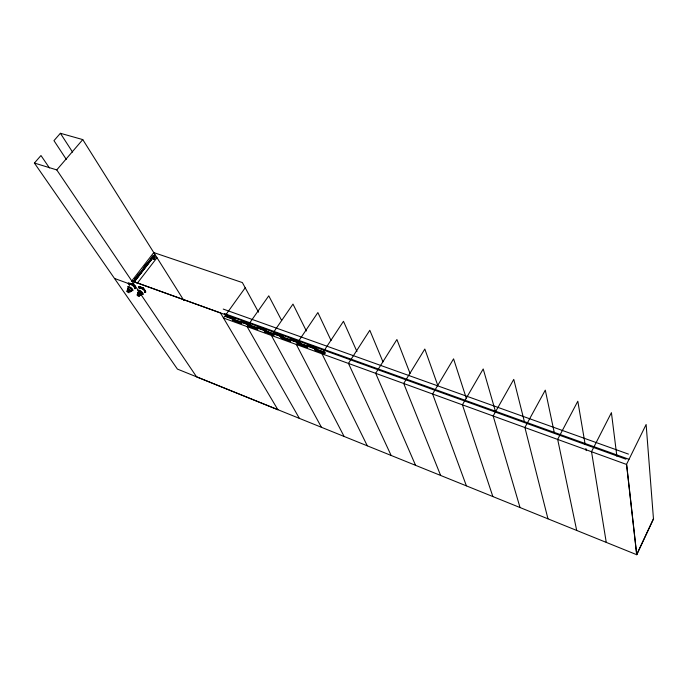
<?xml version="1.0" encoding="UTF-8"?>
<svg xmlns="http://www.w3.org/2000/svg" width="688" height="688" viewBox="0 0 688 688"><rect width="100%" height="100%" fill="white"/><g stroke="black" fill="none" stroke-linecap="round" stroke-linejoin="round"><path stroke-width="1.03" d="M127.383 289.252L128.295 289.132L130.367 290.723M256.641 328.193L257.708 329.337L249.219 326.387L248.093 325.321L257.553 328.451L257.192 328.073L249.142 325.157L248.635 325.665L257.114 328.95L256.641 328.193L257.088 327.135L266.402 330.343L265.826 329.612L257.321 326.68L257.579 327.307M266.385 330.266L265.955 330.868L257.467 327.591L265.688 330.489M130.711 291.635L131.847 290.164L130.264 291.66L131.847 289.768M138.795 291.643L139.346 291.377M141.092 295.324L140.954 294.946A1.995 0.636 36.6 0 0 138.924 293.131L137.944 292.778M142.218 293.853L141.694 292.864M138.632 293.234L138.116 292.813A1.995 0.636 36.6 0 0 137.892 293.613L137.978 293.69A1.531 0.49 36.6 0 1 138.692 293.415A1.531 0.49 36.6 0 1 140.257 294.61L140.515 294.989A1.643 0.525 36.6 0 1 139.888 295.238M281.065 336.742L289.958 339.623L290.938 340.311L290.74 340.801M281.34 337.455L290.121 340.895L281.297 337.464L281.796 336.974L290.155 339.992L290.508 340.379L280.73 337.137L281.848 338.221L290.198 341.248C291.85 341.325 288.865 340.035 289.958 339.623L290.155 339.992M282.536 336.802L273.781 333.525L282.433 336.836L282.88 336.26L282.304 335.563L273.643 332.571L274.065 333.362M290.413 339.537L299.306 342.891L290.714 339.829L290.929 338.986L299.65 342.383M290.818 338.96L291.325 339.734C291.162 341.153 288.943 338.754 290.396 339.115L298.979 342.228L299.882 343.226L290.981 340.233L291.127 339.356M307.484 346.494L298.429 343.037L298.979 343.794C298.816 345.23 296.588 342.813 298.05 343.183L307.484 346.494L306.951 347.019L298.067 343.57L307.14 347.001L307.467 346.417M324.762 352.712L324.229 353.271L315.173 349.762L315.706 349.237L324.383 352.385L324.736 352.772L314.605 349.513L315.74 350.502L324.409 353.649C325.63 353.924 322.921 350.218 325.123 353.202M324.418 353.262L315.173 349.762M154.413 258.301L153.166 256.916M129.731 291.531L129.679 291.48A1.634 0.525 36.8 0 0 130.264 291.153L130.35 291.033M131.743 289.553L130.273 291.712L129.817 291.531A1.987 0.628 36.8 0 0 130.634 291.566L130.789 291.394M139.595 294.507C139.475 293.423 138.486 294.576 140.395 294.481M140.455 294.533C139.079 294.516 141.676 295.487 138.752 294.344L139.81 293.948M139.501 294.507C140.206 293.604 139.165 295.255 139.311 293.965M140.3 294.455L139.75 294.705L139.931 294.292M139.888 294.481L140.386 294.997L140.12 294.464M140.352 294.61L139.75 294.748M140.429 294.498L140.257 294.903M128.845 290.241L129.439 290.706M129.464 290.293C128.579 289.923 129.8 291.024 129.576 290.216M129.55 290.422L129.473 291.248L130.161 290.749M129.628 291.17L130.324 291.041L128.725 289.872A1.522 0.482 36.8 0 0 127.684 289.717M129.559 291.058L130.135 290.714M129.542 291.179L130.101 290.852M49.424 167.915L40.97 155.531L34.4 163.056L177.409 369.086L636.77 554.717L653.6 518.778M140.343 287.747L141.341 288.195M127.452 289.175L128.716 287.61M137.652 292.976L138.821 291.394M234.264 318.811L225.655 315.723C225.475 317.693 226.481 316.368 225.999 315.242L233.765 318.045C233.748 320.092 235.898 318.226 233.421 318.527L233.989 319.275L225.716 316.11L233.636 318.905M225.716 316.145L226.154 315.603L233.92 318.398L233.576 318.879L234.049 318.441M315.422 349.616L315.027 348.825L324.203 352.007L323.859 352.523M324.194 352.97L324.461 352.411M324.332 353.082L324.607 352.505M324.719 352.617L324.409 353.649L324.753 353.133M315.405 350.054L315.895 349.616L315.74 350.502L315.895 349.616M277.763 409.687L196.562 376.826L141.135 294.791M316.007 348.67L316.222 347.801L307.175 345.006M315.267 349.951L315.517 348.868L315.362 349.753M316.772 348.463L307.364 345.625L316.325 349.1L315.887 348.317L307.355 345.238C305.661 344.946 309.462 347.81 307.295 346.503M315.336 350.003L315.637 349.22M307.484 346.881L307.14 347.388L298.635 344.301L298.781 343.424M307.932 345.402L308.267 345.858L307.484 346.141M298.325 343.432L297.921 342.633L306.917 345.754L306.762 346.64L306.917 345.754L307.355 345.978M306.986 346.761L307.252 346.202M307.381 346.305L306.951 347.019L307.51 347.457L306.573 346.262M308.078 345.479L307.923 346.365L315.56 349.126M298.11 343.699L298.523 343.028M298.893 342.486L299.108 341.626L290.267 338.573L290.68 339.365M298.222 343.811L298.394 342.676L298.248 343.553M299.297 341.996L298.764 342.134C298.927 340.698 301.155 343.114 299.684 342.744M298.291 343.854L298.566 343.303M290.465 339.631L290.74 338.608L290.594 339.485M290.087 340.672L290.302 340.07L289.614 340.13M290.568 339.743L290.852 339.184M290.542 340.741L290.198 341.248L290.431 340.173M290.714 339.829L290.981 339.287M290.069 340.895L290.517 340.276M233.12 319.404L233.696 320.152C233.55 321.511 231.383 319.249 232.707 319.524L241.522 322.655L241.17 322.276L233.206 319.395L232.785 319.997L241.041 323.128L241.54 322.629M282.235 336.466L282.304 335.563L283.095 336.733M282.097 336.415L282.51 335.933M281.444 337.722L281.719 337.172M282.304 336.509L282.579 335.968M281.512 337.774L281.994 337.344M282.441 336.613L282.716 336.054M282.828 336.165L282.63 337.215M272.973 334.101C276.55 333.818 272.113 335.727 273.514 333.981L265.147 331.023L265.723 331.754C265.577 333.147 263.375 330.808 264.768 331.134L273.876 334.256M282.441 335.916L274.237 332.958L273.781 333.525L274.099 332.605L273.953 333.474M273.592 334.007L273.179 334.471L264.803 331.521L273.437 334.867M273.385 334.6L273.661 334.05M273.79 334.153L273.377 334.85L274.039 335.254L273.721 334.351M274.091 333.818L274.185 332.958M274.701 333.723L274.426 333.319L274.357 334.222L281.598 336.595L281.452 337.473M273.919 334.721L273.583 335.219L265.181 331.874M129.611 291.325L130.221 291.041M266.058 330.808L265.482 330.111L265.826 329.612L266.626 330.782M264.854 331.65L265.319 331.014L264.768 330.575L264.975 331.504M265.62 330.464L266.101 330.016L265.757 330.507M264.966 331.754L265.25 331.212M265.035 331.805L265.379 331.315M265.895 330.601L266.17 330.059M265.112 331.848L265.525 331.384M266.007 330.704L266.299 330.163M129.421 290.551L129.198 290.181M256.848 328.563L256.985 327.694L248.497 324.753L248.755 325.39M257.484 327.669L257.914 327.067L265.964 329.965M256.985 328.632L257.26 328.099M257.57 327.772L257.768 326.705L257.63 327.574M257.123 328.735L257.398 328.193M257.699 327.875L257.914 327.067M257.51 328.296L257.26 329.303L257.398 328.443M257.768 327.918L258.043 327.385M257.226 328.924L257.57 328.425M249.357 325.527L249.219 326.387L249.563 325.906L248.979 325.209M232.897 319.645L232.621 319.017L250.002 325.407L241.445 321.795L249.581 324.667L249.933 325.381L250.346 324.917M248.686 325.794L248.936 324.788L248.798 325.648L258.052 328.847L257.235 327.806M249.452 324.616L249.649 323.773L241.307 320.9L241.755 321.683M248.798 325.897L249.082 325.355M248.944 325.992L249.211 325.458M241.462 321.881L241.892 321.279L249.796 324.125C251.051 325.854 250.69 323.412 249.305 324.272L249.512 324.633M241.196 323.119L241.239 322.302M241.092 322.93L241.376 322.388M241.677 322.087L242.021 321.597L242.374 322.036M241.488 322.5L241.041 323.128C242.787 324.28 240.198 322.165 240.955 321.898L240.826 322.758L232.785 319.997M242.159 321.666L242.03 322.526M241.385 322.646L241.247 323.498L233.137 320.264M232.871 320.101L233.051 319.043L232.922 319.894M233 320.195L233.275 319.671M233.843 319.017L234.187 318.527M233.069 320.238L233.481 319.782M234.479 319.189L234.135 319.671L233.851 319.266M245.212 287.79L223.488 318.037L626.656 464.495L636.77 554.717M225.776 316.248L225.999 315.242L225.87 316.093M225.888 316.351L226.06 315.672M233.155 319.318L226.309 316.833L226.232 315.869M226.094 316.463L226.653 316.36M139.002 293.518L138.881 293.449A1.643 0.525 36.6 0 0 137.918 293.587L137.961 293.664M139.277 293.647C136.723 293.681 142.425 294.309 139.999 295.032M139.69 294.679L140.541 294.825L139.853 294.997M141.977 293.939L140.541 295.487L138.864 294.344M140.988 295.41L142.124 293.931L140.859 295.47M140.292 287.859L141.135 288.238L140.851 287.859M138.658 293.062L140.584 294.369M141.934 293.957L140.541 295.487L140.765 295.006M129.619 291.153L130.333 291.076M137.101 283.473L156.993 257.708L153.063 256.366M134.65 288.375L134.547 287.988A3.096 0.998 36.8 0 0 133.816 286.655L133.094 285.907A1.832 0.593 36.8 0 0 132.027 285.15L129.697 283.671L131.804 284.497M129.525 285.099L129.361 284.548A1.832 0.593 36.9 0 1 129.757 284.325L130.78 284.583L130.127 284.17M130.643 284.428L130.118 284.239M134.435 279.638L135.674 277.918M136.998 276.335L138.279 274.684M144.041 267.245L147.241 263.117M134.487 279.706L138.967 273.927M144.084 267.314L147.929 262.36M151.128 258.232L152.409 256.581M131.227 284.488A1.496 0.482 36.9 0 0 131.038 284.479L130.058 284.015M134.581 279.844L140.335 272.414M142.261 269.937L149.932 260.03M151.214 258.37L153.14 255.893M134.031 280.807L153.183 255.97M133.541 281.753L154.834 254.268M134.22 281.091L153.355 256.246M134.315 281.229L153.45 256.392M128.149 289.209L127.839 289.046M134.409 281.366L153.536 256.529M128.14 289.106L128.69 289.373A1.987 0.628 36.8 0 1 130.634 291.17L130.668 291.308M131.967 284.729L132.947 283.817L132.285 284.961M134.495 281.504L153.63 256.676M128.966 290.061L128.484 290.568C130.617 292.753 127.985 289.743 128.854 289.7M129.559 290.878L130.101 290.697M277.866 409.721L220.47 312.928L131.778 280.936L153.777 252.582L242.365 282.579L258.516 312.189M140.438 294.903L139.931 295.307M266.548 331.255L265.482 330.111M129.877 291.248L130.092 291.076A1.522 0.482 36.8 0 0 128.725 289.794L128.561 289.897M34.4 163.056L56.751 169.902L82.775 139.595L183.859 300.458M132.595 284.901L132.371 284.815M82.775 139.595L60.389 133.283L53.965 140.644L66.306 159.384M142.76 288.582L144.127 289.519A3.001 0.98 36.7 0 1 144.815 290.8M133.782 285.898L132.844 284.944M139.01 293.776L139.716 293.922M140.679 295.186L142.106 293.613M139.303 293.948L139.389 294.172M139.475 294.559L139.733 294.017M128.837 290.25L129.55 290.181M153.768 257.553L153.381 257.338M154.404 258.155L153.089 256.615M132.784 283.826L133.506 284.479L132.999 283.903M128.733 287.618L129.206 287.636M130.075 291.041L129.671 290.689M130.006 290.68L128.811 290.448M145.813 292.039L143.233 288.126L138.752 286.664M140.361 287.687L141.178 288.186M130.531 284.393L130.29 284.032L131.081 284.144M134.59 288.65A7.491 2.417 36.9 0 0 135.209 288.702C135.846 287.644 130.643 282.536 131.055 284.221M140.18 287.317L142.347 288.109M141.246 287.584L141.522 287.988M140.584 287.859L141.367 287.911L140.481 287.799M234.247 319.688L233.421 318.527M282.751 337.24L281.968 336.062M152.383 257.226L154.069 258.74L152.426 257.974M139.836 294.688L140.18 295.049L139.681 294.756M140.412 287.851L141.393 288.332M129.998 288.005L129.206 287.593M139.982 291.609L139.483 291.342M140.008 291.592L140.55 291.936M140.558 291.944L141.393 292.598M241.591 323.016L242.073 322.861L241.574 322.251M249.933 325.381L250.423 325.226L249.503 324.349L240.955 321.382L241.411 322.173M140.025 295.324L140.06 295.333A1.531 0.49 36.6 0 0 140.257 294.61M266.282 331.281L257.622 328.107M316.781 348.928C314.88 345.058 317.916 351.147 316.325 349.083M131.098 288.831L130.075 288.023M223.239 309.084L628.454 454.106M224.305 313.504L629.013 459.309M131.778 280.936L625.942 459.197M282.777 336.337L273.299 333.069L273.721 333.861M143.328 287.696L143.474 288.152M114.509 278.459L129.267 283.826M133.205 285.253L135.175 285.967M316.489 348.205L307.699 344.731L307.545 345.617M308.267 345.858L307.828 345.634M141.642 288.083L142.098 288.229M139.406 294.387L139.466 294.395M129.034 290.62L129.507 290.534L129.387 291.101M144.867 292.4A7.525 2.451 36.7 0 0 145.495 292.46C147.112 290.104 135.123 283.688 139.483 288.779M153.734 258.258L152.418 257.484A1.806 0.636 37.2 0 0 152.745 257.828M153.794 258L153.278 257.673M240.963 322.827L240.611 322.388M140.963 287.438L141.358 287.868L141.031 287.412M128.604 289.674L128.613 289.657A1.634 0.525 36.8 0 0 127.658 289.82M140.834 295.143L140.971 295.272A1.995 0.636 36.6 0 1 140.128 295.315M130.711 291.342L130.376 290.74M131.563 290.259L131.064 290.121M265.301 331.539L264.76 331.074L265.112 330.636L273.514 333.981M152.977 257.751L153.837 258.963L152.366 258.344M143.371 289.046L143.869 289.536L143.336 289.089M133.042 285.348L133.592 285.735M133.799 285.761L133.816 285.778A2.984 0.963 36.9 0 1 134.444 286.707M56.751 169.902L138.752 291.256M133.799 280.463L134.547 281.573L153.716 256.813L153.089 255.824M60.389 133.283L72.567 152.1M129.241 285.056L128.192 283.207L132.569 284.677M299.349 418.338L247.095 326.602L268.767 295.831L281.667 320.531M258.181 327.454L257.837 327.944M138.942 292.108L138.727 291.635M321.434 427.265L271.373 335.417L292.985 304.087L306.384 331.014M344.077 436.407L296.33 344.482L317.873 312.567L331.066 340.517M367.289 445.79L322.01 353.804L343.467 321.296L356.934 351.525M391.102 455.404L348.446 363.402L369.8 330.283L382.975 361.854M415.543 465.277L375.665 373.283L396.907 339.528L410.065 373.455M440.621 475.408L403.71 383.465L424.823 349.04L437.766 385.375M466.378 485.814L432.614 393.966L453.573 358.844L466.438 398.653M128.493 282.949L132.913 284.385L135.553 288.289A7.491 2.425 36.9 0 1 134.908 288.238M492.832 496.495L462.422 404.785L483.208 368.957L495.704 412.284M520.016 507.477L493.167 415.948L513.764 379.372L524.505 422.114M139.673 288.53L139.621 288.358A1.84 0.602 36.7 0 1 140.025 288.057L142.321 288.891A1.84 0.602 36.7 0 1 143.396 289.657L144.119 290.405A3.113 1.015 36.7 0 1 144.833 291.738L144.919 292.297A4.842 1.574 36.7 0 1 144.394 292.262M547.949 518.761L524.892 427.472L545.292 390.122L554.33 432.829M576.682 530.371L557.667 439.365L577.817 401.216L585.153 444.336M585.866 448.542L586.219 450.64M606.24 542.307L591.525 451.655L611.417 412.671L616.869 456.187M129.955 290.886L129.542 291.549L130.092 291.101A1.522 0.482 36.8 0 1 129.559 291.428M153.02 256.581A1.806 0.636 37.2 0 1 154.714 257.966A1.806 0.636 37.2 0 1 154.525 258.783M153.871 258.585A1.806 0.636 37.2 0 1 153.493 258.387M152.684 257.02A1.806 0.636 37.2 0 1 154.585 259.015A1.806 0.636 37.2 0 1 152.409 258.267M140.945 293.742A4.85 1.565 36.7 0 0 143.267 294.447L143.181 293.888A3.113 1.006 36.7 0 0 142.468 292.563L141.745 291.807A1.84 0.593 36.7 0 0 140.67 291.041L138.374 290.198A1.84 0.593 36.7 0 0 137.97 290.431L138.125 290.972A3.113 1.006 36.7 0 0 138.77 291.936M139.776 287.326A3.191 1.041 36.7 0 1 142.356 288.031M143.035 288.513A3.191 1.041 36.7 0 1 144.609 290.104L144.858 290.568A3.191 1.041 36.7 0 1 144.833 291.205M139.862 287.214A3.191 1.041 36.7 0 1 143.113 288.401A3.001 0.98 36.7 0 1 144.867 290.732M143.113 288.401A3.191 1.041 36.7 0 1 144.919 291.093M140.266 287.206A3.001 0.98 36.7 0 1 142.433 287.997M128.871 288.074A2.141 0.688 36.8 0 1 129.396 287.309A2.141 0.688 36.8 0 1 131.752 288.96A2.141 0.688 36.8 0 1 131.64 290.001M127.641 289.846A1.987 0.628 36.8 0 1 127.908 289.089M130.703 289.992A4.825 1.548 36.8 0 0 132.99 290.68L132.896 290.121A3.105 0.989 36.8 0 0 132.165 288.797L131.442 288.048A1.832 0.585 36.8 0 0 130.376 287.283L128.097 286.457A1.832 0.585 36.8 0 0 127.71 286.681L127.873 287.231A3.105 0.989 36.8 0 0 128.131 287.679M129.421 283.869A3.173 1.023 36.8 0 1 131.374 283.912A3.173 1.023 36.8 0 1 134.306 286.363L134.564 286.827A3.173 1.023 36.8 0 1 134.547 287.464M129.507 283.757A3.173 1.023 36.9 0 1 132.474 284.411A3.173 1.023 36.9 0 1 134.633 287.352M129.662 283.86A2.984 0.963 36.9 0 1 132.457 284.471A2.984 0.963 36.9 0 1 134.487 287.24M152.65 258.043L153.123 258.413L152.676 258.034M154.336 255.867L154.809 256.237L154.404 255.85M653.454 518.726L636.658 554.597L626.527 464.366L646.127 424.505L653.454 518.726M241.952 321.296L241.608 321.778L241.952 321.296M137.368 295.367A1.505 0.482 36.6 0 0 139.449 296.442A1.505 0.482 36.6 0 0 137.953 294.774A1.505 0.482 36.6 0 0 137.368 295.367M139.552 291.024A2.15 0.697 36.7 0 0 139.397 292.168A2.159 0.697 36.7 0 1 139.569 290.99A2.159 0.697 36.7 0 1 142.167 292.813A2.159 0.697 36.7 0 1 141.556 293.638A2.15 0.697 36.7 0 0 142.141 292.839A2.15 0.697 36.7 0 0 139.552 291.024M127.117 291.592A1.496 0.473 36.8 0 0 129.181 292.649A1.496 0.473 36.8 0 0 127.676 290.99A1.496 0.473 36.8 0 0 127.117 291.592"/></g></svg>
